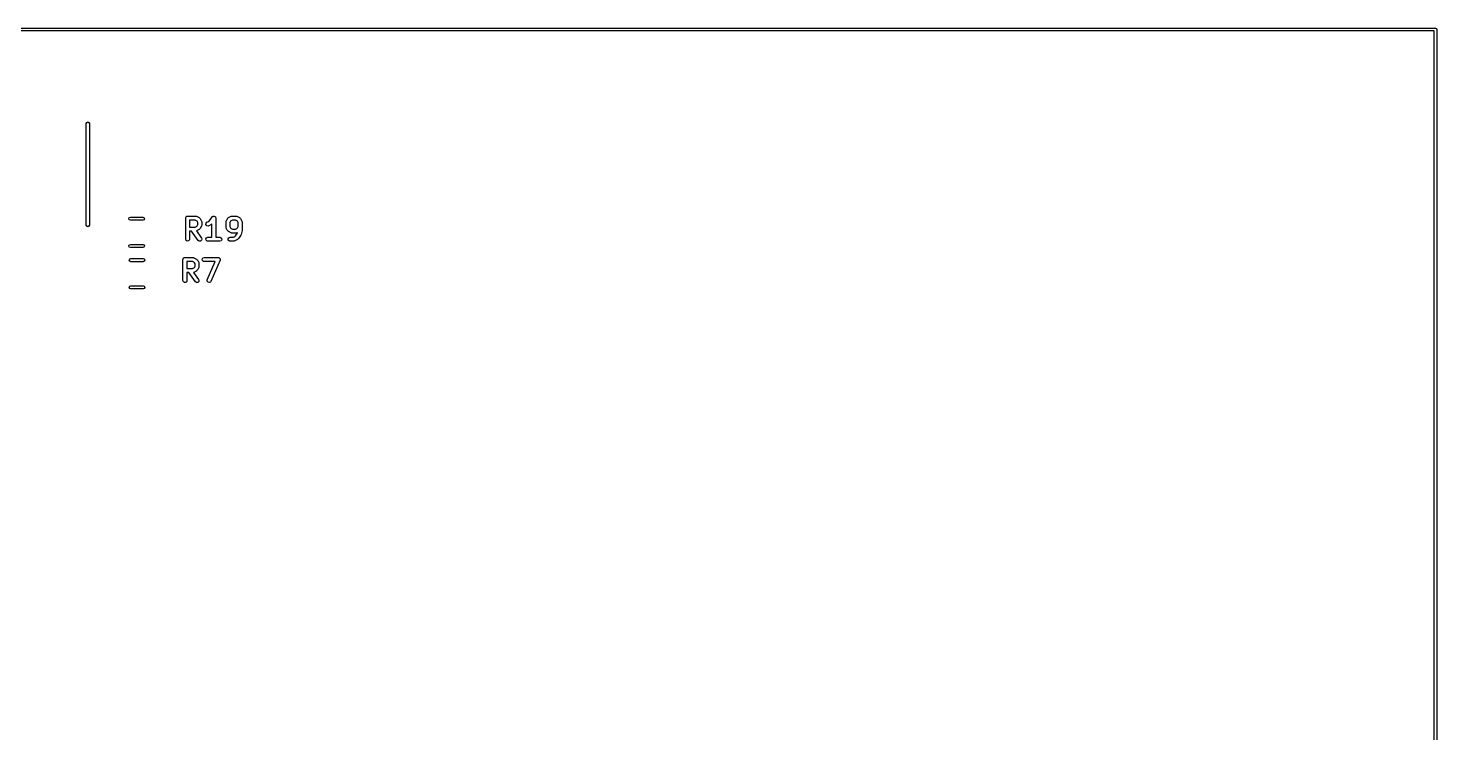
# Model space of a CAD drawing. Extents: x 0 to 4.25, y -4.42 to 0.
# Drawn here: x 2.126 to 4.254, y -1.063 to 0.002 of the extents above; entities that cross this region are included whole.
import ezdxf

# ---------------------------------------------------------------- set-up
doc = ezdxf.new("R2010")
doc.units = 0
doc.header["$MEASUREMENT"] = 0
doc.layers.add('BLACK', color=7, linetype='CONTINUOUS')

msp = doc.modelspace()

# ---------------------------------------------------------------- linework, layer by layer
at = {"layer": 'BLACK', "linetype": 'CONTINUOUS'}
for p, q in [((0, 0.001969), (4.25197, 0.001969)), ((4.25197, 0.001969), (4.25336, 0.001392)), ((4.25336, 0.001392), (4.25394, 0)), ((4.25394, 0), (4.25394, -4.33071)), ((4.25, -0.001969), (0.001969, -0.001969)), ((4.25, -4.32874), (4.25, -0.001969)), ((2.2137, -0.142008), (2.21439, -0.140338)), ((2.2137, -0.295551), (2.2137, -0.142008)), ((2.21439, -0.140338), (2.21606, -0.139646)), ((2.21606, -0.139646), (2.21773, -0.140338)), ((2.21773, -0.140338), (2.21843, -0.142008)), ((2.21843, -0.142008), (2.21843, -0.295551)), ((2.21439, -0.297221), (2.2137, -0.295551)), ((2.21606, -0.297913), (2.21439, -0.297221)), ((2.21773, -0.297221), (2.21606, -0.297913)), ((2.21843, -0.295551), (2.21773, -0.297221)), ((2.27806, -0.285807), (2.27875, -0.284137)), ((2.27875, -0.287477), (2.27806, -0.285807)), ((2.27875, -0.284137), (2.28042, -0.283445)), ((2.28042, -0.288169), (2.27875, -0.287477)), ((2.28042, -0.283445), (2.2991, -0.283445)), ((2.2991, -0.288169), (2.28042, -0.288169)), ((2.2991, -0.283445), (2.30077, -0.284137)), ((2.30077, -0.287477), (2.2991, -0.288169)), ((2.30077, -0.284137), (2.30147, -0.285807)), ((2.30147, -0.285807), (2.30077, -0.287477)), ((2.36391, -0.284854), (2.36398, -0.284464)), ((2.36391, -0.316854), (2.36391, -0.284854)), ((2.36395, -0.284333), (2.36402, -0.284218)), ((2.36398, -0.284464), (2.36395, -0.284333)), ((2.36402, -0.284218), (2.36409, -0.283828)), ((2.36409, -0.283828), (2.36459, -0.283231)), ((2.36459, -0.283231), (2.36498, -0.282556)), ((2.36498, -0.282556), (2.36523, -0.282463)), ((2.36523, -0.282463), (2.36541, -0.282256)), ((2.36541, -0.282256), (2.36617, -0.282121)), ((2.36617, -0.282121), (2.36691, -0.281854)), ((2.36691, -0.281854), (2.3791, -0.281854)), ((2.36991, -0.287854), (2.36991, -0.298616)), ((2.37839, -0.287854), (2.36991, -0.287854)), ((2.38037, -0.288843), (2.37839, -0.287854)), ((2.37839, -0.298616), (2.38037, -0.297627)), ((2.3791, -0.281854), (2.38012, -0.282035)), ((2.38012, -0.282035), (2.38026, -0.28215)), ((2.38026, -0.28215), (2.38044, -0.282171)), ((2.3812, -0.289679), (2.38037, -0.288843)), ((2.38037, -0.297627), (2.3812, -0.296791)), ((2.38044, -0.282171), (2.38349, -0.283695)), ((2.38219, -0.291658), (2.3812, -0.289679)), ((2.3812, -0.296791), (2.38219, -0.294813)), ((2.38219, -0.294813), (2.38219, -0.291658)), ((2.38349, -0.283695), (2.38421, -0.284229)), ((2.38421, -0.284229), (2.38427, -0.284257)), ((2.38427, -0.284257), (2.38579, -0.28578)), ((2.38579, -0.28578), (2.3863, -0.286515)), ((2.3863, -0.286515), (2.38635, -0.28656)), ((2.38635, -0.28656), (2.38788, -0.289608)), ((2.38788, -0.296862), (2.38635, -0.29991)), ((2.38788, -0.289608), (2.38817, -0.290606)), ((2.3879, -0.296684), (2.38788, -0.296862)), ((2.38801, -0.296547), (2.3879, -0.296684)), ((2.38819, -0.295521), (2.38801, -0.296547)), ((2.38817, -0.290606), (2.38813, -0.290781)), ((2.38813, -0.290781), (2.38819, -0.290949)), ((2.38819, -0.290949), (2.38819, -0.295521)), ((2.39451, -0.294852), (2.39463, -0.292804)), ((2.39573, -0.2965), (2.39451, -0.294852)), ((2.39463, -0.292804), (2.39604, -0.291314)), ((2.39773, -0.296977), (2.39573, -0.2965)), ((2.39604, -0.291314), (2.39865, -0.290008)), ((2.39872, -0.29668), (2.39773, -0.296977)), ((2.39865, -0.290008), (2.40115, -0.287514)), ((2.40177, -0.295156), (2.39872, -0.29668)), ((2.40115, -0.287514), (2.40403, -0.28319)), ((2.40182, -0.295109), (2.40177, -0.295156)), ((2.40255, -0.294594), (2.40182, -0.295109)), ((2.40353, -0.293621), (2.40255, -0.294594)), ((2.40353, -0.313854), (2.40353, -0.293621)), ((2.40403, -0.28319), (2.40475, -0.282437)), ((2.40475, -0.282437), (2.40491, -0.282388)), ((2.40491, -0.282388), (2.40503, -0.282256)), ((2.40503, -0.282256), (2.40588, -0.282105)), ((2.40588, -0.282105), (2.40672, -0.28186)), ((2.40672, -0.28186), (2.40688, -0.28193)), ((2.40688, -0.28193), (2.40705, -0.2819)), ((2.40705, -0.2819), (2.4078, -0.282335)), ((2.4078, -0.282335), (2.4086, -0.282685)), ((2.4086, -0.282685), (2.40867, -0.28284)), ((2.40867, -0.28284), (2.40882, -0.282926)), ((2.40882, -0.282926), (2.40912, -0.283744)), ((2.40912, -0.283744), (2.40951, -0.284524)), ((2.40951, -0.284524), (2.40947, -0.284692)), ((2.40947, -0.284692), (2.40953, -0.284854)), ((2.40953, -0.284854), (2.40953, -0.313854)), ((2.42486, -0.290949), (2.42504, -0.289923)), ((2.42486, -0.298568), (2.42486, -0.290949)), ((2.42504, -0.289923), (2.42516, -0.289786)), ((2.42516, -0.289786), (2.42518, -0.289608)), ((2.42518, -0.289608), (2.4267, -0.28656)), ((2.4267, -0.28656), (2.42723, -0.28584)), ((2.42723, -0.28584), (2.42726, -0.28578)), ((2.42726, -0.28578), (2.42879, -0.284257)), ((2.42879, -0.284257), (2.42952, -0.283742)), ((2.42952, -0.283742), (2.42956, -0.283695)), ((2.42956, -0.283695), (2.43261, -0.282171)), ((2.43185, -0.289679), (2.43086, -0.291658)), ((2.43086, -0.291658), (2.43086, -0.29786)), ((2.43086, -0.29786), (2.43185, -0.299839)), ((2.43268, -0.288843), (2.43185, -0.289679)), ((2.43261, -0.282171), (2.43361, -0.281874)), ((2.43466, -0.287854), (2.43268, -0.288843)), ((2.43361, -0.281874), (2.43379, -0.281915)), ((2.43379, -0.281915), (2.43395, -0.281854)), ((2.43395, -0.281854), (2.44005, -0.281854)), ((2.43934, -0.287854), (2.43466, -0.287854)), ((2.44132, -0.288844), (2.43934, -0.287854)), ((2.44005, -0.281854), (2.44108, -0.282035)), ((2.44108, -0.282035), (2.44121, -0.28215)), ((2.44121, -0.28215), (2.44139, -0.282171)), ((2.44216, -0.289679), (2.44132, -0.288844)), ((2.44139, -0.282171), (2.44444, -0.283695)), ((2.44314, -0.291658), (2.44216, -0.289679)), ((2.44216, -0.299839), (2.44314, -0.29786)), ((2.44314, -0.29786), (2.44314, -0.291658)), ((2.44444, -0.283695), (2.44516, -0.284229)), ((2.44516, -0.284229), (2.44522, -0.284257)), ((2.44522, -0.284257), (2.44674, -0.28578)), ((2.44674, -0.28578), (2.44726, -0.286515)), ((2.44726, -0.286515), (2.4473, -0.28656)), ((2.4473, -0.28656), (2.44883, -0.289608)), ((2.44883, -0.289608), (2.44913, -0.290606)), ((2.44913, -0.290606), (2.44908, -0.290781)), ((2.44908, -0.290781), (2.44914, -0.290949)), ((2.44914, -0.290949), (2.44914, -0.30314)), ((2.36461, -0.318782), (2.36391, -0.316854)), ((2.36639, -0.319809), (2.36461, -0.318782)), ((2.36973, -0.31788), (2.36841, -0.319452)), ((2.36991, -0.316854), (2.36973, -0.31788)), ((2.36991, -0.298616), (2.37839, -0.298616)), ((2.37296, -0.304616), (2.36991, -0.304616)), ((2.36991, -0.304616), (2.36991, -0.316854)), ((2.38273, -0.318575), (2.37296, -0.304616)), ((2.38044, -0.304299), (2.38013, -0.304391)), ((2.38013, -0.304391), (2.38765, -0.315134)), ((2.38349, -0.302775), (2.38044, -0.304299)), ((2.38442, -0.319752), (2.38273, -0.318575)), ((2.38353, -0.302728), (2.38349, -0.302775)), ((2.38427, -0.302214), (2.38353, -0.302728)), ((2.38579, -0.30069), (2.38427, -0.302214)), ((2.38582, -0.30063), (2.38579, -0.30069)), ((2.38635, -0.29991), (2.38582, -0.30063)), ((2.38791, -0.318122), (2.38646, -0.319573)), ((2.38765, -0.315134), (2.38809, -0.316078)), ((2.38809, -0.316078), (2.38791, -0.318122)), ((2.39443, -0.316333), (2.39545, -0.314556)), ((2.39478, -0.318354), (2.39443, -0.316333)), ((2.39636, -0.319673), (2.39478, -0.318354)), ((2.39545, -0.314556), (2.39738, -0.313854)), ((2.39738, -0.313854), (2.40353, -0.313854)), ((2.40953, -0.313854), (2.41567, -0.313854)), ((2.41567, -0.313854), (2.41669, -0.314035)), ((2.4176, -0.319152), (2.41567, -0.319854)), ((2.41669, -0.314035), (2.41827, -0.315354)), ((2.41862, -0.317375), (2.4176, -0.319152)), ((2.41827, -0.315354), (2.41862, -0.317375)), ((2.42492, -0.298737), (2.42486, -0.298568)), ((2.42488, -0.298911), (2.42492, -0.298737)), ((2.42518, -0.29991), (2.42488, -0.298911)), ((2.4267, -0.302958), (2.42518, -0.29991)), ((2.42675, -0.303003), (2.4267, -0.302958)), ((2.42726, -0.303737), (2.42675, -0.303003)), ((2.42879, -0.305261), (2.42726, -0.303737)), ((2.42795, -0.316333), (2.42898, -0.314556)), ((2.42831, -0.318354), (2.42795, -0.316333)), ((2.42988, -0.319673), (2.42831, -0.318354)), ((2.42884, -0.305289), (2.42879, -0.305261)), ((2.42956, -0.305823), (2.42884, -0.305289)), ((2.42898, -0.314556), (2.43091, -0.313854)), ((2.43261, -0.307347), (2.42956, -0.305823)), ((2.43091, -0.313854), (2.43629, -0.313854)), ((2.43185, -0.299839), (2.43268, -0.300674)), ((2.43279, -0.307367), (2.43261, -0.307347)), ((2.43268, -0.300674), (2.43466, -0.301664)), ((2.43293, -0.307483), (2.43279, -0.307367)), ((2.43395, -0.307664), (2.43293, -0.307483)), ((2.44005, -0.307664), (2.43395, -0.307664)), ((2.43466, -0.301664), (2.43934, -0.301664)), ((2.43629, -0.313854), (2.43827, -0.312865)), ((2.43827, -0.312865), (2.43924, -0.311895)), ((2.44139, -0.318014), (2.43834, -0.319537)), ((2.43924, -0.311895), (2.44184, -0.308003)), ((2.43934, -0.301664), (2.44132, -0.300674)), ((2.44022, -0.307602), (2.44005, -0.307664)), ((2.44039, -0.307644), (2.44022, -0.307602)), ((2.44139, -0.307347), (2.44039, -0.307644)), ((2.44132, -0.300674), (2.44216, -0.299839)), ((2.44209, -0.306999), (2.44139, -0.307347)), ((2.44144, -0.317966), (2.44139, -0.318014)), ((2.44217, -0.317452), (2.44144, -0.317966)), ((2.44184, -0.308003), (2.44209, -0.306999)), ((2.44369, -0.315928), (2.44217, -0.317452)), ((2.44375, -0.315801), (2.44369, -0.315928)), ((2.44407, -0.315471), (2.44375, -0.315801)), ((2.44712, -0.310899), (2.44407, -0.315471)), ((2.44753, -0.309963), (2.44712, -0.310883)), ((2.44712, -0.310883), (2.44712, -0.310899)), ((2.44906, -0.303867), (2.44753, -0.309963)), ((2.44914, -0.30314), (2.44904, -0.30373)), ((2.44904, -0.30373), (2.44906, -0.303867)), ((2.27806, -0.326949), (2.27875, -0.325279)), ((2.27875, -0.328619), (2.27806, -0.326949)), ((2.27875, -0.325279), (2.28042, -0.324587)), ((2.28042, -0.329311), (2.27875, -0.328619)), ((2.28042, -0.324587), (2.2991, -0.324587)), ((2.2991, -0.329311), (2.28042, -0.329311)), ((2.2991, -0.324587), (2.30077, -0.325279)), ((2.30077, -0.328619), (2.2991, -0.329311)), ((2.30077, -0.325279), (2.30147, -0.326949)), ((2.30147, -0.326949), (2.30077, -0.328619)), ((2.36841, -0.319452), (2.36639, -0.319809)), ((2.38646, -0.319573), (2.38442, -0.319752)), ((2.39738, -0.319854), (2.39636, -0.319673)), ((2.41567, -0.319854), (2.39738, -0.319854)), ((2.43091, -0.319854), (2.42988, -0.319673)), ((2.437, -0.319854), (2.43091, -0.319854)), ((2.43717, -0.319793), (2.437, -0.319854)), ((2.43734, -0.319834), (2.43717, -0.319793)), ((2.43834, -0.319537), (2.43734, -0.319834)), ((2.27865, -0.348406), (2.27934, -0.346735)), ((2.27934, -0.350076), (2.27865, -0.348406)), ((2.27934, -0.346735), (2.28101, -0.346043)), ((2.28101, -0.350768), (2.27934, -0.350076)), ((2.28101, -0.346043), (2.2997, -0.346043)), ((2.2997, -0.350768), (2.28101, -0.350768)), ((2.2997, -0.346043), (2.30137, -0.346735)), ((2.30137, -0.350076), (2.2997, -0.350768)), ((2.30137, -0.346735), (2.30206, -0.348406)), ((2.30206, -0.348406), (2.30137, -0.350076)), ((2.35974, -0.347453), (2.3598, -0.347063)), ((2.35974, -0.379453), (2.35974, -0.347453)), ((2.35978, -0.346932), (2.35985, -0.346816)), ((2.3598, -0.347063), (2.35978, -0.346932)), ((2.35985, -0.346816), (2.35992, -0.346426)), ((2.35992, -0.346426), (2.36042, -0.345829)), ((2.36042, -0.345829), (2.36081, -0.345154)), ((2.36081, -0.345154), (2.36106, -0.345062)), ((2.36106, -0.345062), (2.36124, -0.344854)), ((2.36124, -0.344854), (2.362, -0.344719)), ((2.362, -0.344719), (2.36274, -0.344453)), ((2.36274, -0.344453), (2.37493, -0.344453)), ((2.36574, -0.350453), (2.36574, -0.361214)), ((2.37422, -0.350453), (2.36574, -0.350453)), ((2.36574, -0.361214), (2.37422, -0.361214)), ((2.3762, -0.351442), (2.37422, -0.350453)), ((2.37422, -0.361214), (2.3762, -0.360225)), ((2.37493, -0.344453), (2.37595, -0.344633)), ((2.37595, -0.344633), (2.37609, -0.344749)), ((2.37609, -0.344749), (2.37627, -0.344769)), ((2.37703, -0.352277), (2.3762, -0.351442)), ((2.3762, -0.360225), (2.37703, -0.35939)), ((2.37627, -0.344769), (2.37932, -0.346293)), ((2.37802, -0.354256), (2.37703, -0.352277)), ((2.37703, -0.35939), (2.37802, -0.357411)), ((2.37802, -0.357411), (2.37802, -0.354256)), ((2.37932, -0.346293), (2.38004, -0.346827)), ((2.38004, -0.346827), (2.38009, -0.346855)), ((2.38009, -0.346855), (2.38162, -0.348379)), ((2.38162, -0.348379), (2.38213, -0.349114)), ((2.38213, -0.349114), (2.38218, -0.349159)), ((2.38218, -0.349159), (2.3837, -0.352206)), ((2.3837, -0.359461), (2.38218, -0.362509)), ((2.3837, -0.352206), (2.384, -0.353205)), ((2.38372, -0.359283), (2.3837, -0.359461)), ((2.38384, -0.359145), (2.38372, -0.359283)), ((2.38402, -0.358119), (2.38384, -0.359145)), ((2.384, -0.353205), (2.38396, -0.353379)), ((2.38396, -0.353379), (2.38402, -0.353548)), ((2.38402, -0.353548), (2.38402, -0.358119)), ((2.38873, -0.346932), (2.38976, -0.345154)), ((2.38909, -0.348953), (2.38873, -0.346932)), ((2.39066, -0.350272), (2.38909, -0.348953)), ((2.38976, -0.345154), (2.39169, -0.344453)), ((2.39169, -0.350453), (2.39066, -0.350272)), ((2.39169, -0.344453), (2.41302, -0.344453)), ((2.40847, -0.350453), (2.39169, -0.350453)), ((2.39655, -0.378271), (2.40847, -0.350453)), ((2.41578, -0.348634), (2.40206, -0.380634)), ((2.41302, -0.344453), (2.41405, -0.344633)), ((2.41405, -0.344633), (2.41432, -0.344861)), ((2.41432, -0.344861), (2.41466, -0.344942)), ((2.41466, -0.344942), (2.41508, -0.345503)), ((2.41508, -0.345503), (2.41562, -0.345953)), ((2.41562, -0.345953), (2.41568, -0.346302)), ((2.41568, -0.346302), (2.41589, -0.346585)), ((2.4158, -0.34828), (2.41578, -0.348634)), ((2.41598, -0.347974), (2.4158, -0.34828)), ((2.41589, -0.346585), (2.41585, -0.347284)), ((2.41585, -0.347284), (2.41598, -0.347974)), ((2.36044, -0.381381), (2.35974, -0.379453)), ((2.36221, -0.382407), (2.36044, -0.381381)), ((2.36424, -0.382051), (2.36221, -0.382407)), ((2.36555, -0.380479), (2.36424, -0.382051)), ((2.36574, -0.379453), (2.36555, -0.380479)), ((2.36879, -0.367214), (2.36574, -0.367214)), ((2.36574, -0.367214), (2.36574, -0.379453)), ((2.37856, -0.381173), (2.36879, -0.367214)), ((2.37627, -0.366898), (2.37596, -0.366989)), ((2.37596, -0.366989), (2.38348, -0.377732)), ((2.37932, -0.365374), (2.37627, -0.366898)), ((2.38024, -0.38235), (2.37856, -0.381173)), ((2.37936, -0.365326), (2.37932, -0.365374)), ((2.38009, -0.364812), (2.37936, -0.365326)), ((2.38162, -0.363288), (2.38009, -0.364812)), ((2.38229, -0.382172), (2.38024, -0.38235)), ((2.38165, -0.363229), (2.38162, -0.363288)), ((2.38218, -0.362509), (2.38165, -0.363229)), ((2.38374, -0.380721), (2.38229, -0.382172)), ((2.38348, -0.377732), (2.38392, -0.378676)), ((2.38392, -0.378676), (2.38374, -0.380721)), ((2.39643, -0.38032), (2.39655, -0.378271)), ((2.39766, -0.381963), (2.39643, -0.38032)), ((2.39966, -0.382431), (2.39766, -0.381963)), ((2.40149, -0.381506), (2.39966, -0.382431)), ((2.40206, -0.380634), (2.40149, -0.381506)), ((2.27865, -0.389547), (2.27934, -0.387877)), ((2.27934, -0.391218), (2.27865, -0.389547)), ((2.27934, -0.387877), (2.28101, -0.387185)), ((2.28101, -0.391909), (2.27934, -0.391218)), ((2.28101, -0.387185), (2.2997, -0.387185)), ((2.2997, -0.391909), (2.28101, -0.391909)), ((2.2997, -0.387185), (2.30137, -0.387877)), ((2.30137, -0.391218), (2.2997, -0.391909)), ((2.30137, -0.387877), (2.30206, -0.389547)), ((2.30206, -0.389547), (2.30137, -0.391218))]:
    msp.add_line(p, q, dxfattribs=at)

doc.saveas('drawing.dxf')
